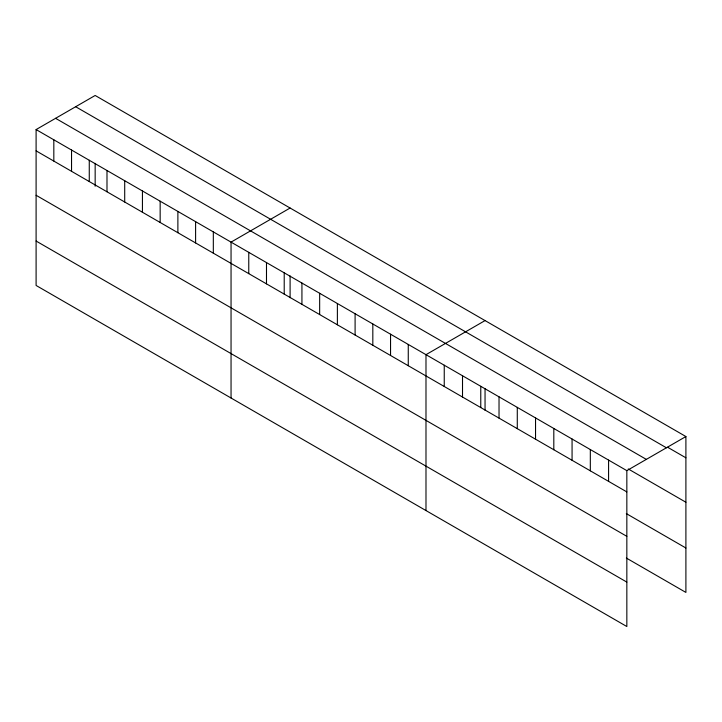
<?xml version="1.0" encoding="UTF-8"?>
<svg xmlns="http://www.w3.org/2000/svg" width="722" height="722" viewBox="0 0 722 722"><rect width="100%" height="100%" fill="white"/><g stroke="black" fill="none" stroke-linecap="round" stroke-linejoin="round"><path stroke-width="1.08" d="M36.1 129.572L626.84 470.636L626.84 626.525L36.1 285.461L36.1 129.572L95.16 95.475L685.9 436.539L685.9 592.428L626.317 558.034M290.1 208.026L231.049 242.123L231.049 398.012M485.049 320.577L425.989 354.673L425.989 510.562M626.84 470.636L685.9 436.539M667.642 447.27L685.9 457.811M75.666 106.73L666.415 447.784M55.585 118.318L646.334 459.382M628.239 468.948L685.9 502.241M36.1 150.853L626.84 491.908M626.317 513.604L685.9 548.007M36.1 195.274L626.84 536.338M36.1 241.04L626.84 582.103M608.583 460.094L608.583 481.366M590.325 449.544L590.325 470.825M572.068 439.003L572.068 460.284M553.81 428.462L553.81 449.743M535.543 417.921L535.543 439.202M517.286 407.379L517.286 428.66M499.028 396.838L499.028 418.119M485.049 388.454L485.049 410.249M480.771 386.297L480.771 407.578M462.513 375.756L462.513 397.037M444.247 365.215L444.247 386.496M408.264 344.439L408.264 365.72M390.548 334.205L390.548 355.486M372.823 323.979L372.823 345.251M355.098 313.745L355.098 335.026M337.382 303.511L337.382 324.792M319.656 293.276L319.656 314.557M301.931 283.051L301.931 304.323M290.1 275.903L290.1 297.699M284.215 272.817L284.215 294.098M266.49 262.582L266.49 283.863M248.765 252.348L248.765 273.629M213.324 231.888L213.324 253.169M195.599 221.654L195.599 242.935M177.883 211.429L177.883 232.701M160.158 201.194L160.158 222.475M142.433 190.96L142.433 212.241M124.707 180.726L124.707 202.007M106.991 170.5L106.991 191.772M95.16 163.352L95.16 186.24M89.266 160.266L89.266 181.547M71.541 150.032L71.541 171.313M53.825 139.797L53.825 161.078"/></g></svg>
